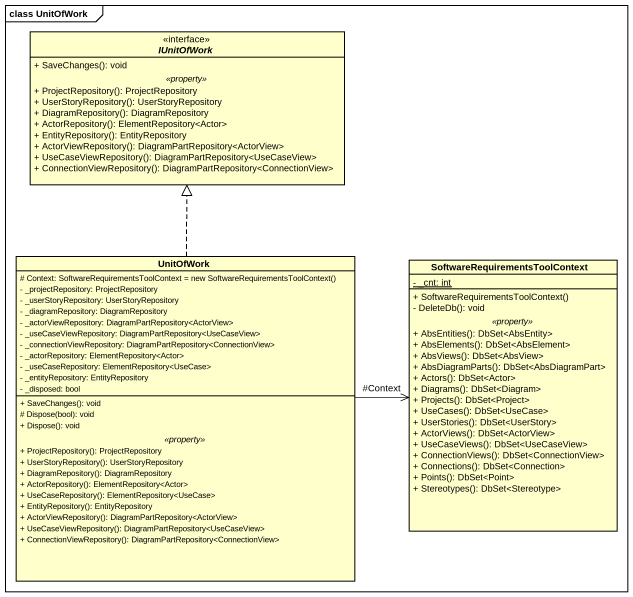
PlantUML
@startuml
mainframe class UnitOfWork
hide circle
hide empty members
skinparam classAttributeIconSize 0
interface IUnitOfWork <<interface>> {
  + SaveChanges(): void
  .. <<property>> ..
  + ProjectRepository(): ProjectRepository
  + UserStoryRepository(): UserStoryRepository
  + DiagramRepository(): DiagramRepository
  + ActorRepository(): ElementRepository<Actor>
  + EntityRepository(): EntityRepository
  + ActorViewRepository(): DiagramPartRepository<ActorView>
  + UseCaseViewRepository(): DiagramPartRepository<UseCaseView>
  + ConnectionViewRepository(): DiagramPartRepository<ConnectionView>
}
class UnitOfWork {
  {field} # Context: SoftwareRequirementsToolContext = new SoftwareRequirementsToolContext()
  - _projectRepository: ProjectRepository
  - _userStoryRepository: UserStoryRepository
  - _diagramRepository: DiagramRepository
  - _actorViewRepository: DiagramPartRepository<ActorView>
  - _useCaseViewRepository: DiagramPartRepository<UseCaseView>
  - _connectionViewRepository: DiagramPartRepository<ConnectionView>
  - _actorRepository: ElementRepository<Actor>
  - _useCaseRepository: ElementRepository<UseCase>
  - _entityRepository: EntityRepository
  - _disposed: bool
  --
  + SaveChanges(): void
  # Dispose(bool): void
  + Dispose(): void
  .. <<property>> ..
  + ProjectRepository(): ProjectRepository
  + UserStoryRepository(): UserStoryRepository
  + DiagramRepository(): DiagramRepository
  + ActorRepository(): ElementRepository<Actor>
  + UseCaseRepository(): ElementRepository<UseCase>
  + EntityRepository(): EntityRepository
  + ActorViewRepository(): DiagramPartRepository<ActorView>
  + UseCaseViewRepository(): DiagramPartRepository<UseCaseView>
  + ConnectionViewRepository(): DiagramPartRepository<ConnectionView>
}
class "SoftwareRequirementsToolContext" as SoftwareRequirementsToolCont {
  {static} - _cnt: int
  --
  + SoftwareRequirementsToolContext()
  - DeleteDb(): void
  .. <<property>> ..
  + AbsEntities(): DbSet<AbsEntity>
  + AbsElements(): DbSet<AbsElement>
  + AbsViews(): DbSet<AbsView>
  + AbsDiagramParts(): DbSet<AbsDiagramPart>
  + Actors(): DbSet<Actor>
  + Diagrams(): DbSet<Diagram>
  + Projects(): DbSet<Project>
  + UseCases(): DbSet<UseCase>
  + UserStories(): DbSet<UserStory>
  + ActorViews(): DbSet<ActorView>
  + UseCaseViews(): DbSet<UseCaseView>
  + ConnectionViews(): DbSet<ConnectionView>
  + Connections(): DbSet<Connection>
  + Points(): DbSet<Point>
  + Stereotypes(): DbSet<Stereotype>
}
UnitOfWork .up.|> IUnitOfWork
UnitOfWork -right-> "#Context" SoftwareRequirementsToolCont
@enduml
